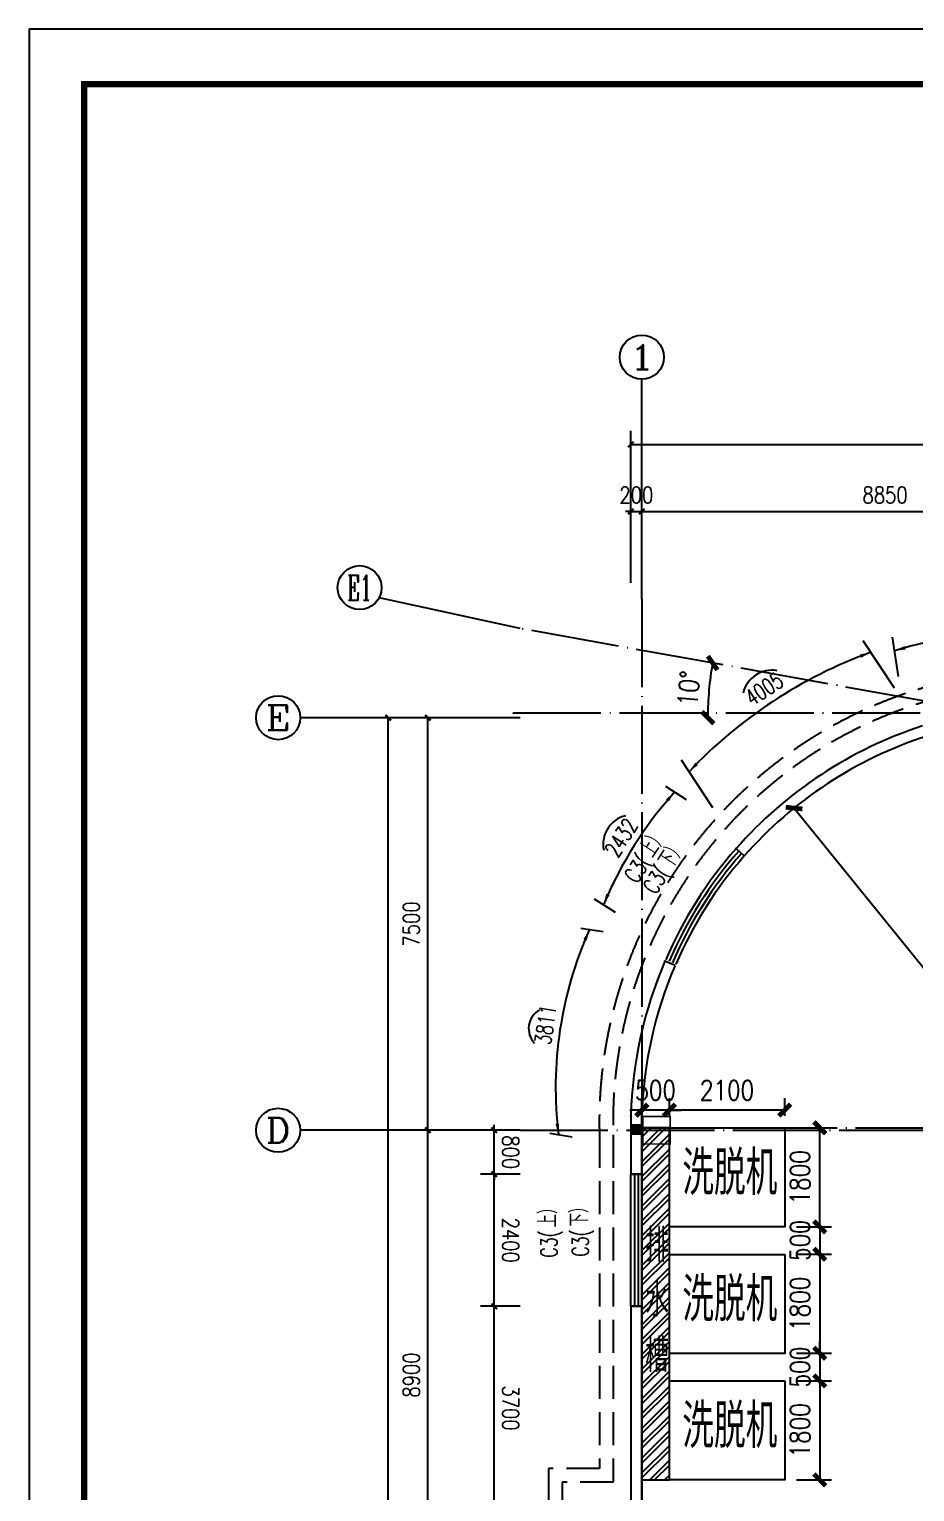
# Model space of a CAD drawing. Header units: millimetres. Extents: x 591771 to 1936534, y -622016 to 355666.
# Drawn here: x 595260 to 611371, y 264110 to 290699 of the extents above; entities that cross this region are included whole.
import ezdxf
from ezdxf.enums import TextEntityAlignment as Align

# ---------------------------------------------------------------- set-up
doc = ezdxf.new("R2010")
doc.units = ezdxf.units.MM
doc.header["$LTSCALE"] = 80
doc.linetypes.add('DASH', pattern=[0.35, 0.25, -0.1])
doc.linetypes.add('DOTE', pattern=[2.42, 2, -0.2, 0.02, -0.2])
for name, color, linetype in [('00_LAYOUT', 7, 'Continuous'), ('\\M+5BDA8-\\M+5B3DF\\M+5B4E7', 3, 'Continuous'), ('\\M+5BDA8-\\M+5B4B0', 4, 'Continuous'), ('\\M+5BDA8-\\M+5C3C5\\M+5B4B0\\M+5B1E0\\M+5BAC5', 7, 'Continuous'), ('\\M+5BDA8-\\M+5C7BD-\\M+5D7A9', 31, 'Continuous'), ('\\M+5BDA8-\\M+5D6E1', 17, 'DOTE'), ('\\M+5BDA8-\\M+5D6E1-\\M+5B1EA\\M+5D7A2', 3, 'Continuous'), ('\\M+5C1A2\\M+5C3E6\\M+5CFDF\\M+5CCF51', 7, 'Continuous'), ('\\M+5C1A2\\M+5C3E6\\M+5CFF4\\M+5CCF53', 252, 'Continuous'), ('\\M+5C5C5\\M+5CBAE', 1, 'Continuous'), ('\\M+5CDBC\\M+5BFF2', 252, 'Continuous'), ('AXIS_TEXT', 7, 'Continuous'), ('PUB_TEXT', 7, 'Continuous')]:
    doc.layers.add(name, color=color, linetype=linetype)
doc.styles.add('A-AXIS-LABEL', font='COMPLEX', dxfattribs={"bigfont": 'GBCBIG'})
doc.styles.add('A-DIM', font='SIMPLEX', dxfattribs={"bigfont": 'GBCBIG'})
doc.styles.add('A-WIN-LABEL', font='SIMPLEX', dxfattribs={"bigfont": 'GBCBIG'})
doc.styles.add('COMPLEX', font='COMPLEX')
doc.styles.add('DIM_FONT', font='SIMPLEX.shx', dxfattribs={"width": 0.8})
doc.styles.add('ROMANS', font='ROMANS.shx', dxfattribs={"width": 0.8, "bigfont": 'hhztxt.shx'})
doc.styles.get("Standard").update_dxf_attribs({"font": 'txt.shx', "height": 100, "bigfont": 'gbcbig.shx'})
doc.dimstyles.new('dim1-150', dxfattribs={"dimscale": 180, "dimtxt": 2, "dimasz": 1.2, "dimexe": 1.2, "dimexo": 1.2, "dimgap": 1, "dimtad": 1, "dimdec": 0, "dimdsep": 46, "dimtxsty": 'ROMANS', "dimblk": 'ARCHTICK', "dimcen": 0, "dimadec": 0, "dimazin": 0, "dimtfac": 0.71, "dimtdec": 0, "dimtix": 1, "dimtmove": 0, "dimatfit": 3, "dimldrblk": 'ARCHTICK', "dimfxl": 0, "dimtolj": 1, "dimtzin": 0, "dimarcsym": 0})
doc.dimstyles.new('DIMN', dxfattribs={"dimtxt": 300, "dimasz": 100, "dimexe": 250, "dimexo": 300, "dimgap": 150, "dimtad": 1, "dimdec": 0, "dimzin": 0, "dimdsep": 46, "dimtxsty": 'DIM_FONT', "dimblk": 'ARCHTICK', "dimcen": 0.09, "dimclrt": 7, "dimazin": 2, "dimtfac": 1, "dimtdec": 0, "dimtix": 1, "dimtmove": 2, "dimatfit": 3, "dimldrblk": 'ARCHTICK', "dimfxl": 0, "dimtolj": 1, "dimtzin": 0, "dimarcsym": 0})

# ---------------------------------------------------------------- blocks, each defined once
blk = doc.blocks.new('_ArchTick')
at = {"color": 0, "linetype": 'ByBlock', "const_width": 0.4}
blk.add_lwpolyline([(-0.5, -0.5), (0.5, 0.5)], dxfattribs=at)
blk = doc.blocks.new('*D20')
at = {"layer": '\\M+5C1A2\\M+5C3E6\\M+5CFDF\\M+5CCF51', "color": 0, "lineweight": -2, "transparency": 16777216}
blk.add_arc((613228, 278183), 5623, 169.8236, 180, dxfattribs=at)
at = {"layer": 'Defpoints', "color": 0, "lineweight": -3, "transparency": 16777216}
for p in [(604190, 279805), (607645, 278847), (604090, 278183), (662318, 278183), (660503, 269697)]:
    blk.add_point(p, dxfattribs=at)
at = {"layer": '\\M+5C1A2\\M+5C3E6\\M+5CFDF\\M+5CCF51', "color": 0, "lineweight": -2, "transparency": 16777216, "xscale": 216, "yscale": 216, "zscale": 216}
for p, rotation in [((607694, 279176), 79.8236399644772), ((607606, 278183), 270)]:
    blk.add_blockref('_ArchTick', p, dxfattribs=dict(at, rotation=rotation))
at = {"layer": '\\M+5C1A2\\M+5C3E6\\M+5CFDF\\M+5CCF51', "color": 0, "lineweight": -2, "transparency": 16777216, "insert": (607261, 278714), "char_height": 360, "attachment_point": 5, "rotation": 84.9118, "style": 'ROMANS'}
blk.add_mtext('\\A1;10%%D', dxfattribs=at)
blk = doc.blocks.new('*D25')
at = {"layer": '\\M+5C1A2\\M+5C3E6\\M+5CFDF\\M+5CCF51', "color": 0, "lineweight": -2, "transparency": 16777216}
blk.add_arc((615506, 277774), 991, 169.8236, 180, dxfattribs=at)
at = {"layer": 'Defpoints', "color": 0, "lineweight": -3, "transparency": 16777216}
for p in [(604190, 279805), (614522, 277891), (613009, 277774), (615506, 277774), (616021, 277774)]:
    blk.add_point(p, dxfattribs=at)
at = {"layer": '\\M+5C1A2\\M+5C3E6\\M+5CFDF\\M+5CCF51', "color": 0, "lineweight": -2, "transparency": 16777216, "xscale": 216, "yscale": 216, "zscale": 216}
for p, rotation in [((614530, 277949), 79.8236399644774), ((614515, 277774), 270)]:
    blk.add_blockref('_ArchTick', p, dxfattribs=dict(at, rotation=rotation))
at = {"layer": '\\M+5C1A2\\M+5C3E6\\M+5CFDF\\M+5CCF51', "color": 0, "lineweight": -2, "transparency": 16777216, "insert": (614152, 277894), "char_height": 360, "attachment_point": 5, "rotation": 84.9118, "style": 'ROMANS'}
blk.add_mtext('\\A1;10%%D', dxfattribs=at)
blk = doc.blocks.new('*D75')
at = {"layer": '\\M+5BDA8-\\M+5B3DF\\M+5B4E7', "color": 0, "lineweight": -2, "transparency": 16777216}
blk.add_line((609175, 276539), (613869, 270745), dxfattribs=at)
at = {"layer": 'Defpoints', "color": 0, "lineweight": -3, "transparency": 16777216}
for p in [(609175, 276539), (613885, 270725)]:
    blk.add_point(p, dxfattribs=at)
at = {"layer": '\\M+5BDA8-\\M+5B3DF\\M+5B4E7', "color": 0, "lineweight": -2, "transparency": 16777216, "xscale": 216, "yscale": 216, "zscale": 216, "rotation": 129.0132431271701}
blk.add_blockref('_ArchTick', (609175, 276539), dxfattribs=at)
at = {"layer": '\\M+5BDA8-\\M+5B3DF\\M+5B4E7', "color": 0, "lineweight": -2, "transparency": 16777216, "insert": (613630, 271612), "char_height": 360, "attachment_point": 5, "rotation": 309.0132, "style": 'ROMANS'}
blk.add_mtext('\\A1;R7482', dxfattribs=at)
blk = doc.blocks.new('*D431')
at = {"layer": '\\M+5BDA8-\\M+5B3DF\\M+5B4E7', "color": 0, "lineweight": -2, "transparency": 16777216}
for p, q in [((604190, 267482), (603470, 267482)), ((603720, 263783), (603720, 267482)), ((604190, 263783), (603470, 263783))]:
    blk.add_line(p, q, dxfattribs=at)
at = {"layer": 'Defpoints', "color": 0, "transparency": 16777216}
for p in [(603720, 267482), (604490, 267482), (604490, 263783)]:
    blk.add_point(p, dxfattribs=at)
at = {"layer": '\\M+5BDA8-\\M+5B3DF\\M+5B4E7', "color": 0, "lineweight": -2, "transparency": 16777216, "xscale": 100, "yscale": 100, "zscale": 100}
for p, rotation in [((603720, 267482), 90.00007918787388), ((603720, 263783), 270.0000791878739)]:
    blk.add_blockref('_ArchTick', p, dxfattribs=dict(at, rotation=rotation))
at = {"layer": '\\M+5BDA8-\\M+5B3DF\\M+5B4E7', "color": 7, "transparency": 16777216, "insert": (604020, 265632), "char_height": 300, "attachment_point": 5, "rotation": 270.0001, "style": 'DIM_FONT'}
blk.add_mtext('\\A1;3700', dxfattribs=at)
blk = doc.blocks.new('*D432')
at = {"layer": '\\M+5BDA8-\\M+5B3DF\\M+5B4E7', "color": 0, "lineweight": -2, "transparency": 16777216}
for p, q in [((604190, 269882), (603470, 269882)), ((603720, 267482), (603720, 269882)), ((604190, 267482), (603470, 267482))]:
    blk.add_line(p, q, dxfattribs=at)
at = {"layer": 'Defpoints', "color": 0, "transparency": 16777216}
for p in [(603720, 269882), (604490, 269882), (604490, 267482)]:
    blk.add_point(p, dxfattribs=at)
at = {"layer": '\\M+5BDA8-\\M+5B3DF\\M+5B4E7', "color": 0, "lineweight": -2, "transparency": 16777216, "xscale": 100, "yscale": 100, "zscale": 100}
for p, rotation in [((603720, 269882), 90.00007918787533), ((603720, 267482), 270.0000791878753)]:
    blk.add_blockref('_ArchTick', p, dxfattribs=dict(at, rotation=rotation))
at = {"layer": '\\M+5BDA8-\\M+5B3DF\\M+5B4E7', "color": 7, "transparency": 16777216, "insert": (604020, 268682), "char_height": 300, "attachment_point": 5, "rotation": 270.0001, "style": 'DIM_FONT'}
blk.add_mtext('\\A1;2400', dxfattribs=at)
blk = doc.blocks.new('*D433')
at = {"layer": '\\M+5BDA8-\\M+5B3DF\\M+5B4E7', "color": 0, "lineweight": -2, "transparency": 16777216}
for p, q in [((604190, 270682), (603470, 270682)), ((603720, 270682), (603720, 270782)), ((603720, 269882), (603720, 270682)), ((604190, 269882), (603470, 269882)), ((603720, 269882), (603720, 269782))]:
    blk.add_line(p, q, dxfattribs=at)
at = {"layer": 'Defpoints', "color": 0, "transparency": 16777216}
for p in [(603720, 270682), (604490, 270682), (604490, 269882)]:
    blk.add_point(p, dxfattribs=at)
at = {"layer": '\\M+5BDA8-\\M+5B3DF\\M+5B4E7', "color": 0, "lineweight": -2, "transparency": 16777216, "xscale": 100, "yscale": 100, "zscale": 100}
for p, rotation in [((603720, 270682), 270.0000791878787), ((603720, 269882), 90.00007918787871)]:
    blk.add_blockref('_ArchTick', p, dxfattribs=dict(at, rotation=rotation))
at = {"layer": '\\M+5BDA8-\\M+5B3DF\\M+5B4E7', "color": 7, "transparency": 16777216, "insert": (604020, 270282), "char_height": 300, "attachment_point": 5, "rotation": 270.0001, "style": 'DIM_FONT'}
blk.add_mtext('\\A1;800', dxfattribs=at)
blk = doc.blocks.new('*D661')
at = {"layer": '\\M+5BDA8-\\M+5B3DF\\M+5B4E7', "color": 0, "lineweight": -2, "transparency": 16777216}
for p, q in [((603047, 278183), (601541, 278183)), ((601791, 243682), (601791, 278183)), ((603047, 243682), (601541, 243682))]:
    blk.add_line(p, q, dxfattribs=at)
at = {"layer": 'Defpoints', "color": 0, "transparency": 16777216}
for p in [(601791, 278183), (603347, 278183), (603347, 243682)]:
    blk.add_point(p, dxfattribs=at)
at = {"layer": '\\M+5BDA8-\\M+5B3DF\\M+5B4E7', "color": 0, "lineweight": -2, "transparency": 16777216, "xscale": 100, "yscale": 100, "zscale": 100}
for p, rotation in [((601791, 278183), 90), ((601791, 243682), 270)]:
    blk.add_blockref('_ArchTick', p, dxfattribs=dict(at, rotation=rotation))
at = {"layer": '\\M+5BDA8-\\M+5B3DF\\M+5B4E7', "color": 7, "transparency": 16777216, "insert": (601491, 260932), "char_height": 300, "attachment_point": 5, "rotation": 90, "style": 'DIM_FONT'}
blk.add_mtext('\\A1;34500', dxfattribs=at)
blk = doc.blocks.new('*D662')
at = {"layer": '\\M+5BDA8-\\M+5B3DF\\M+5B4E7', "color": 0, "lineweight": -2, "transparency": 16777216}
for p, q in [((606206, 280937), (606206, 283400)), ((660707, 280937), (660707, 283400)), ((606206, 283150), (660707, 283150))]:
    blk.add_line(p, q, dxfattribs=at)
at = {"layer": 'Defpoints', "color": 0, "transparency": 16777216}
for p in [(660707, 283150), (606206, 280637), (660707, 280637)]:
    blk.add_point(p, dxfattribs=at)
at = {"layer": '\\M+5BDA8-\\M+5B3DF\\M+5B4E7', "color": 0, "lineweight": -2, "transparency": 16777216, "xscale": 100, "yscale": 100, "zscale": 100, "rotation": 180}
blk.add_blockref('_ArchTick', (606206, 283150), dxfattribs=at)
at = {"layer": '\\M+5BDA8-\\M+5B3DF\\M+5B4E7', "color": 0, "lineweight": -2, "transparency": 16777216, "xscale": 100, "yscale": 100, "zscale": 100}
blk.add_blockref('_ArchTick', (660707, 283150), dxfattribs=at)
at = {"layer": '\\M+5BDA8-\\M+5B3DF\\M+5B4E7', "color": 7, "transparency": 16777216, "insert": (633456, 283450), "char_height": 300, "attachment_point": 5, "style": 'DIM_FONT'}
blk.add_mtext('\\A1;54500', dxfattribs=at)
blk = doc.blocks.new('*D668')
at = {"layer": '\\M+5BDA8-\\M+5B3DF\\M+5B4E7', "color": 0, "lineweight": -2, "transparency": 16777216}
for p, q in [((606206, 280637), (606206, 282181)), ((606406, 280637), (606406, 282181)), ((606206, 281931), (606106, 281931)), ((606206, 281931), (606406, 281931)), ((606406, 281931), (606506, 281931))]:
    blk.add_line(p, q, dxfattribs=at)
at = {"layer": 'Defpoints', "color": 0, "transparency": 16777216}
for p in [(606406, 281931), (606206, 280337), (606406, 280337)]:
    blk.add_point(p, dxfattribs=at)
at = {"layer": '\\M+5BDA8-\\M+5B3DF\\M+5B4E7', "color": 0, "lineweight": -2, "transparency": 16777216, "xscale": 100, "yscale": 100, "zscale": 100}
for p, rotation in [((606206, 281931), 9.127697389921252e-05), ((606406, 281931), 180.0000912769738)]:
    blk.add_blockref('_ArchTick', p, dxfattribs=dict(at, rotation=rotation))
at = {"layer": '\\M+5BDA8-\\M+5B3DF\\M+5B4E7', "color": 7, "transparency": 16777216, "insert": (606306, 282231), "char_height": 300, "attachment_point": 5, "rotation": 0.0001, "style": 'DIM_FONT'}
blk.add_mtext('\\A1;200', dxfattribs=at)
blk = doc.blocks.new('*D678')
at = {"layer": '\\M+5BDA8-\\M+5B3DF\\M+5B4E7', "color": 0, "lineweight": -2, "transparency": 16777216}
for p, q in [((602512, 270682), (602262, 270682)), ((602512, 261783), (602512, 270682)), ((602512, 261783), (602262, 261783))]:
    blk.add_line(p, q, dxfattribs=at)
at = {"layer": 'Defpoints', "color": 0, "transparency": 16777216}
for p in [(602512, 270682), (602812, 270682), (602812, 261783)]:
    blk.add_point(p, dxfattribs=at)
at = {"layer": '\\M+5BDA8-\\M+5B3DF\\M+5B4E7', "color": 0, "lineweight": -2, "transparency": 16777216, "xscale": 100, "yscale": 100, "zscale": 100}
for p, rotation in [((602512, 270682), 90), ((602512, 261783), 270)]:
    blk.add_blockref('_ArchTick', p, dxfattribs=dict(at, rotation=rotation))
at = {"layer": '\\M+5BDA8-\\M+5B3DF\\M+5B4E7', "color": 7, "transparency": 16777216, "insert": (602212, 266232), "char_height": 300, "attachment_point": 5, "rotation": 90, "style": 'DIM_FONT'}
blk.add_mtext('\\A1;8900', dxfattribs=at)
blk = doc.blocks.new('*D679')
at = {"layer": '\\M+5BDA8-\\M+5B3DF\\M+5B4E7', "color": 0, "lineweight": -2, "transparency": 16777216}
for p, q in [((602512, 278183), (602262, 278183)), ((602512, 270682), (602512, 278183)), ((602512, 270682), (602262, 270682))]:
    blk.add_line(p, q, dxfattribs=at)
at = {"layer": 'Defpoints', "color": 0, "transparency": 16777216}
for p in [(602512, 278183), (602812, 278183), (602812, 270682)]:
    blk.add_point(p, dxfattribs=at)
at = {"layer": '\\M+5BDA8-\\M+5B3DF\\M+5B4E7', "color": 0, "lineweight": -2, "transparency": 16777216, "xscale": 100, "yscale": 100, "zscale": 100}
for p, rotation in [((602512, 278183), 90), ((602512, 270682), 270)]:
    blk.add_blockref('_ArchTick', p, dxfattribs=dict(at, rotation=rotation))
at = {"layer": '\\M+5BDA8-\\M+5B3DF\\M+5B4E7', "color": 7, "transparency": 16777216, "insert": (602212, 274432), "char_height": 300, "attachment_point": 5, "rotation": 90, "style": 'DIM_FONT'}
blk.add_mtext('\\A1;7500', dxfattribs=at)
blk = doc.blocks.new('*D686')
at = {"layer": '\\M+5BDA8-\\M+5B3DF\\M+5B4E7', "color": 0, "lineweight": -2, "transparency": 16777216}
for p, q in [((606406, 280637), (606406, 282181)), ((615256, 280637), (615256, 282181)), ((606406, 281931), (615256, 281931))]:
    blk.add_line(p, q, dxfattribs=at)
at = {"layer": 'Defpoints', "color": 0, "transparency": 16777216}
for p in [(615256, 281931), (606406, 280337), (615256, 280337)]:
    blk.add_point(p, dxfattribs=at)
at = {"layer": '\\M+5BDA8-\\M+5B3DF\\M+5B4E7', "color": 0, "lineweight": -2, "transparency": 16777216, "xscale": 100, "yscale": 100, "zscale": 100, "rotation": 180}
blk.add_blockref('_ArchTick', (606406, 281931), dxfattribs=at)
at = {"layer": '\\M+5BDA8-\\M+5B3DF\\M+5B4E7', "color": 0, "lineweight": -2, "transparency": 16777216, "xscale": 100, "yscale": 100, "zscale": 100}
blk.add_blockref('_ArchTick', (615256, 281931), dxfattribs=at)
at = {"layer": '\\M+5BDA8-\\M+5B3DF\\M+5B4E7', "color": 7, "transparency": 16777216, "insert": (610831, 282231), "char_height": 300, "attachment_point": 5, "style": 'DIM_FONT'}
blk.add_mtext('\\A1;8850', dxfattribs=at)
blk = doc.blocks.new('_AXISO')
blk.add_circle((0, 0), 0.5)
at = {"layer": 'AXIS_TEXT', "style": 'COMPLEX'}
blk.add_attdef('A', text='', height=0.56, dxfattribs=at).set_placement((-0.25, -0.28), (0.25, -0.28), align=Align.FIT)
blk = doc.blocks.new('\\M+5B6FE\\M+5CEAC\\M+5B4B0\\M+5BFE2$\\M+5CFB5\\M+5CDB3\\M+5CDBC\\M+5BFE2$00000001')
at = {"color": 0}
for points in [[(-0.5, 0.5), (-0.5, -0.5)], [(-0.5, 0.5), (0.5, 0.5)], [(0.5, -0.5), (0.5, 0.5)], [(0.5, 0.167), (-0.5, 0.167)], [(0.5, -0.167), (-0.5, -0.167)], [(-0.5, -0.5), (0.5, -0.5)]]:
    blk.add_lwpolyline(points, dxfattribs=at)
blk = doc.blocks.new('*D1097')
at = {"layer": '00_LAYOUT', "color": 0, "lineweight": -2, "transparency": 16777216}
for p, q in [((606406, 270943), (606406, 271264)), ((606906, 270943), (606906, 271264)), ((606406, 271048), (606190, 271048)), ((606906, 271048), (606406, 271048)), ((606906, 271048), (607122, 271048))]:
    blk.add_line(p, q, dxfattribs=at)
at = {"layer": 'Defpoints', "color": 0, "transparency": 16777216}
for p in [(606406, 271048), (606406, 270727), (606906, 270727)]:
    blk.add_point(p, dxfattribs=at)
at = {"layer": '00_LAYOUT', "color": 0, "lineweight": -2, "transparency": 16777216, "xscale": 216, "yscale": 216, "zscale": 216}
blk.add_blockref('_ArchTick', (606406, 271048), dxfattribs=at)
at = {"layer": '00_LAYOUT', "color": 0, "lineweight": -2, "transparency": 16777216, "xscale": 216, "yscale": 216, "zscale": 216, "rotation": 180}
blk.add_blockref('_ArchTick', (606906, 271048), dxfattribs=at)
at = {"layer": '00_LAYOUT', "color": 0, "transparency": 16777216, "insert": (606656, 271408), "char_height": 360, "attachment_point": 5, "style": 'ROMANS'}
blk.add_mtext('\\A1;500', dxfattribs=at)
blk = doc.blocks.new('*D1098')
at = {"layer": '00_LAYOUT', "color": 0, "lineweight": -2, "transparency": 16777216}
for p, q in [((606906, 270941), (606906, 271264)), ((609006, 270943), (609006, 271264)), ((609006, 271048), (606906, 271048))]:
    blk.add_line(p, q, dxfattribs=at)
at = {"layer": 'Defpoints', "color": 0, "transparency": 16777216}
for p in [(606906, 271048), (606906, 270725), (609006, 270727)]:
    blk.add_point(p, dxfattribs=at)
at = {"layer": '00_LAYOUT', "color": 0, "lineweight": -2, "transparency": 16777216, "xscale": 216, "yscale": 216, "zscale": 216, "rotation": 180}
blk.add_blockref('_ArchTick', (606906, 271048), dxfattribs=at)
at = {"layer": '00_LAYOUT', "color": 0, "lineweight": -2, "transparency": 16777216, "xscale": 216, "yscale": 216, "zscale": 216}
blk.add_blockref('_ArchTick', (609006, 271048), dxfattribs=at)
at = {"layer": '00_LAYOUT', "color": 0, "transparency": 16777216, "insert": (607956, 271408), "char_height": 360, "attachment_point": 5, "style": 'ROMANS'}
blk.add_mtext('\\A1;2100', dxfattribs=at)
blk = doc.blocks.new('*D1099')
at = {"layer": '00_LAYOUT', "color": 0, "lineweight": -2, "transparency": 16777216}
for p, q in [((609222, 270727), (609859, 270727)), ((609643, 268927), (609643, 270727)), ((609222, 268927), (609859, 268927))]:
    blk.add_line(p, q, dxfattribs=at)
at = {"layer": 'Defpoints', "color": 0, "transparency": 16777216}
for p in [(609006, 270727), (609643, 270727), (609006, 268927)]:
    blk.add_point(p, dxfattribs=at)
at = {"layer": '00_LAYOUT', "color": 0, "lineweight": -2, "transparency": 16777216, "xscale": 216, "yscale": 216, "zscale": 216}
for p, rotation in [((609643, 270727), 90), ((609643, 268927), 270)]:
    blk.add_blockref('_ArchTick', p, dxfattribs=dict(at, rotation=rotation))
at = {"layer": '00_LAYOUT', "color": 0, "transparency": 16777216, "insert": (609283, 269827), "char_height": 360, "attachment_point": 5, "rotation": 90, "style": 'ROMANS'}
blk.add_mtext('\\A1;1800', dxfattribs=at)
blk = doc.blocks.new('*D1100')
at = {"layer": '00_LAYOUT', "color": 0, "lineweight": -2, "transparency": 16777216}
for p, q in [((609643, 268927), (609643, 269143)), ((609222, 268927), (609859, 268927)), ((609643, 268927), (609643, 268427)), ((609222, 268427), (609859, 268427)), ((609643, 268427), (609643, 268211))]:
    blk.add_line(p, q, dxfattribs=at)
at = {"layer": 'Defpoints', "color": 0, "transparency": 16777216}
for p in [(609006, 268927), (609006, 268427), (609643, 268427)]:
    blk.add_point(p, dxfattribs=at)
at = {"layer": '00_LAYOUT', "color": 0, "lineweight": -2, "transparency": 16777216, "xscale": 216, "yscale": 216, "zscale": 216}
for p, rotation in [((609643, 268927), 270), ((609643, 268427), 90)]:
    blk.add_blockref('_ArchTick', p, dxfattribs=dict(at, rotation=rotation))
at = {"layer": '00_LAYOUT', "color": 0, "transparency": 16777216, "insert": (609283, 268677), "char_height": 360, "attachment_point": 5, "rotation": 90, "style": 'ROMANS'}
blk.add_mtext('\\A1;500', dxfattribs=at)
blk = doc.blocks.new('*D1101')
at = {"layer": '00_LAYOUT', "color": 0, "lineweight": -2, "transparency": 16777216}
for p, q in [((609222, 268427), (609859, 268427)), ((609643, 268427), (609643, 266627)), ((609222, 266627), (609859, 266627))]:
    blk.add_line(p, q, dxfattribs=at)
at = {"layer": 'Defpoints', "color": 0, "transparency": 16777216}
for p in [(609006, 268427), (609006, 266627), (609643, 266627)]:
    blk.add_point(p, dxfattribs=at)
at = {"layer": '00_LAYOUT', "color": 0, "lineweight": -2, "transparency": 16777216, "xscale": 216, "yscale": 216, "zscale": 216}
for p, rotation in [((609643, 268427), 90), ((609643, 266627), 270)]:
    blk.add_blockref('_ArchTick', p, dxfattribs=dict(at, rotation=rotation))
at = {"layer": '00_LAYOUT', "color": 0, "transparency": 16777216, "insert": (609283, 267527), "char_height": 360, "attachment_point": 5, "rotation": 90, "style": 'ROMANS'}
blk.add_mtext('\\A1;1800', dxfattribs=at)
blk = doc.blocks.new('*D1102')
at = {"layer": '00_LAYOUT', "color": 0, "lineweight": -2, "transparency": 16777216}
for p, q in [((609643, 266627), (609643, 266843)), ((609222, 266627), (609859, 266627)), ((609643, 266627), (609643, 266127)), ((609222, 266127), (609859, 266127)), ((609643, 266127), (609643, 265911))]:
    blk.add_line(p, q, dxfattribs=at)
at = {"layer": 'Defpoints', "color": 0, "transparency": 16777216}
for p in [(609006, 266627), (609006, 266127), (609643, 266127)]:
    blk.add_point(p, dxfattribs=at)
at = {"layer": '00_LAYOUT', "color": 0, "lineweight": -2, "transparency": 16777216, "xscale": 216, "yscale": 216, "zscale": 216}
for p, rotation in [((609643, 266627), 270), ((609643, 266127), 90)]:
    blk.add_blockref('_ArchTick', p, dxfattribs=dict(at, rotation=rotation))
at = {"layer": '00_LAYOUT', "color": 0, "transparency": 16777216, "insert": (609283, 266377), "char_height": 360, "attachment_point": 5, "rotation": 90, "style": 'ROMANS'}
blk.add_mtext('\\A1;500', dxfattribs=at)
blk = doc.blocks.new('*D1103')
at = {"layer": '00_LAYOUT', "color": 0, "lineweight": -2, "transparency": 16777216}
for p, q in [((609222, 266127), (609859, 266127)), ((609643, 266127), (609643, 264327)), ((609222, 264327), (609859, 264327))]:
    blk.add_line(p, q, dxfattribs=at)
at = {"layer": 'Defpoints', "color": 0, "transparency": 16777216}
for p in [(609006, 266127), (609006, 264327), (609643, 264327)]:
    blk.add_point(p, dxfattribs=at)
at = {"layer": '00_LAYOUT', "color": 0, "lineweight": -2, "transparency": 16777216, "xscale": 216, "yscale": 216, "zscale": 216}
for p, rotation in [((609643, 266127), 90), ((609643, 264327), 270)]:
    blk.add_blockref('_ArchTick', p, dxfattribs=dict(at, rotation=rotation))
at = {"layer": '00_LAYOUT', "color": 0, "transparency": 16777216, "insert": (609283, 265227), "char_height": 360, "attachment_point": 5, "rotation": 90, "style": 'ROMANS'}
blk.add_mtext('\\A1;1800', dxfattribs=at)

msp = doc.modelspace()

# ---------------------------------------------------------------- hatches: boundary and pattern name
at = {"layer": '00_LAYOUT'}
h = msp.add_hatch(dxfattribs=at)
h.set_pattern_fill('ANSI32', color=8, scale=20)
h.set_pattern_definition([(45, (-1910.54, 1786.34), (-134.70384, 134.70384), []), (45, (-1820.74, 1786.34), (-134.70384, 134.70384), [])])
h.paths.add_polyline_path([(606906.1, 270726.5), (606406.1, 270726.5), (606406.1, 264326.5), (606906.1, 264326.5)])
h.paths.add_polyline_path([(606317, 266113.1), (607007.4, 266113.1), (607007.4, 268995.5), (606317, 268995.5)], flags=9)
at = {"layer": '\\M+5C1A2\\M+5C3E6\\M+5CFF4\\M+5CCF53'}
msp.add_hatch(color=256, dxfattribs=at).paths.add_polyline_path([(606206.1, 270597.7), (606406.1, 270597.7), (606406.1, 270797.7), (606206.1, 270797.7)])

# ---------------------------------------------------------------- linework, layer by layer
at = {"layer": '00_LAYOUT'}
for points in [[(606906.1, 270726.5), (606406.1, 270726.5), (606406.1, 264326.5), (606906.1, 264326.5)], [(609006.1, 270726.5), (609006.1, 268926.5), (606906.1, 268926.5), (606906.1, 270726.5)], [(609006.1, 268426.5), (609006.1, 266626.5), (606906.1, 266626.5), (606906.1, 268426.5)], [(609006.1, 266126.5), (609006.1, 264326.5), (606906.1, 264326.5), (606906.1, 266126.5)]]:
    msp.add_lwpolyline(points, close=True, dxfattribs=at)
at = {"layer": '\\M+5BDA8-\\M+5B3DF\\M+5B4E7'}
for p, q in [((604189.6, 279805), (601627.2, 280359.9)), ((611001.9, 278716.6), (610434.1, 279580.9)), ((611076.2, 278932.2), (610964.7, 279644.6)), ((607694.7, 276544.2), (607127, 277408.5)), ((606833.4, 276936.6), (607213.8, 276696.2)), ((605539.7, 274889.7), (605920.1, 274649.3)), ((605293.7, 274354.9), (605701.2, 274293.2)), ((604728.9, 270627.3), (605136.4, 270565.5))]:
    msp.add_line(p, q, dxfattribs=at)
for points in [[(611195.2, 279454.2, 66, 0, 0), (611003.4, 279397.6, 0, 0, 0)], [(610571.4, 279372, 0, 66, 0), (610384.2, 279301.5, 66, 0, 0)], [(607403.2, 277343.4, 66, 0, 0), (607264.2, 277199.5, 0, 0, 0)], [(607002.5, 276829.8, 0, 66, 0), (606870.7, 276679.3, 66, 0, 0)], [(605788.1, 274966.4, 66, 0, 0), (605708.7, 274782.8, 0, 0, 0)], [(605454, 274330.6, 0, 66, 0), (605374.5, 274147.1, 66, 0, 0)], [(604867.7, 270801.8, 66, 0, 0), (604889.2, 270603, 0, 0, 0)]]:
    msp.add_lwpolyline(points, format="xyseb", dxfattribs=at)
for centre, radius, start, end in [((613493.1, 271320.7), 8451.9, 90.65949, 107.13171), ((613493.1, 271320.7), 8565, 109.94491, 136.65572), ((612338.8, 272024.6), 7180.9, 137.9981, 157.41198), ((611843.8, 271455.9), 7006.7, 155.77787, 186.9921)]:
    msp.add_arc(centre, radius, start, end, dxfattribs=at)
at = {"layer": '\\M+5BDA8-\\M+5B3DF\\M+5B4E7', "color": 7}
for centre, radius, start, end in [((608769.8, 278511.1), 534.5, 79.4974, 167.10324), ((606236.6, 275881.5), 534.5, 103.90212, 191.50796), ((604732.8, 272533.3), 387.1, 119.38754, 223.38242)]:
    msp.add_arc(centre, radius, start, end, dxfattribs=at)
at = {"layer": '\\M+5BDA8-\\M+5B3DF\\M+5B4E7'}
for p in [(608119.1, 275801.9), (606825.3, 273754.9), (606206.1, 270948.9)]:
    msp.add_point(p, dxfattribs=at)
at = {"layer": '\\M+5BDA8-\\M+5B4B0'}
for radius in [7586.1, 7586.1, 7519.4, 7519.4, 7452.8, 7452.8, 7386.1, 7386.1]:
    msp.add_arc((613812.6, 270788.6), radius, 138.63551, 156.77457, dxfattribs=at)
at = {"layer": '\\M+5BDA8-\\M+5C7BD-\\M+5D7A9'}
for p, q in [((608119.1, 275801.9), (608269.2, 275669.7)), ((607009.1, 273676.1), (606825.3, 273754.9)), ((606206.1, 270948.9), (606206.1, 269882.4)), ((606406.1, 269882.4), (606406.1, 270946)), ((606206.1, 269882.4), (606406.1, 269882.4)), ((606206.1, 267482.4), (606206.1, 269882.4)), ((606206.1, 269882.4), (606406.1, 269882.4)), ((606406.1, 269882.4), (606406.1, 267482.4)), ((606406.1, 267482.4), (606206.1, 267482.4)), ((606206.1, 267482.4), (606206.1, 263782.5)), ((606406.1, 267482.4), (606206.1, 267482.4)), ((606406.1, 263782.5), (606406.1, 267482.4))]:
    msp.add_line(p, q, dxfattribs=at)
for radius, start, end in [(7680.9, 107.96512, 138.63551), (7480.9, 107.96512, 138.63551), (7680.9, 156.77457, 178.33678), (7480.9, 156.77457, 178.31469)]:
    msp.add_arc((613883.7, 270726), radius, start, end, dxfattribs=at)
at = {"layer": '\\M+5BDA8-\\M+5D6E1', "ltscale": 10}
for p, q in [((606406.1, 280337), (606406.1, 242464.8)), ((615506, 277773.7), (604189.6, 279805)), ((604060.4, 278272.7), (662288.7, 278272.7)), ((604189.6, 270682.4), (662117.9, 270682.4)), ((606423.5, 270725.2), (615785.9, 270725.2))]:
    msp.add_line(p, q, dxfattribs=at)
at = {"layer": '\\M+5BDA8-\\M+5D6E1-\\M+5B1EA\\M+5D7A2'}
for p, q in [((606406.1, 280337), (606406.1, 284337)), ((604189.6, 278182.5), (600189.6, 278182.5)), ((604189.6, 270682.4), (600189.6, 270682.4))]:
    msp.add_line(p, q, dxfattribs=at)
msp.add_circle((601270.5, 280547.1), 400, dxfattribs=at)
at = {"layer": '\\M+5C1A2\\M+5C3E6\\M+5CFDF\\M+5CCF51'}
msp.add_line((606290.4, 270782.4), (606290.4, 270782.4), dxfattribs=at)
at = {"layer": '\\M+5C1A2\\M+5C3E6\\M+5CFF4\\M+5CCF53', "const_width": 30}
msp.add_lwpolyline([(606423.5, 270932.4), (606923.5, 270932.4), (606923.5, 270432.4), (606423.5, 270432.4), (606423.5, 270932.4)], dxfattribs=at)
at = {"layer": '\\M+5C5C5\\M+5CBAE', "linetype": 'DASH', "ltscale": 30}
for p, q in [((605634.9, 270597.1), (605634.9, 264532.5)), ((605884.9, 270597.1), (605884.9, 264282.5)), ((604706.1, 264532.5), (604706.1, 261532.5)), ((605634.9, 264532.5), (604706.1, 264532.5)), ((605884.9, 264282.5), (604956.1, 264282.5)), ((604956.1, 264282.5), (604956.1, 261782.5))]:
    msp.add_line(p, q, dxfattribs=at)
for radius in [8232.1, 7982.1]:
    msp.add_arc((613863.6, 270830.9), radius, 79.6431, 181.67825, dxfattribs=at)
at = {"layer": '\\M+5CDBC\\M+5BFF2', "color": 2}
msp.add_lwpolyline([(595259.9, 231298.7), (679359.9, 231298.7), (679359.9, 290698.7), (595259.9, 290698.7)], close=True, dxfattribs=at)
at = {"layer": '\\M+5CDBC\\M+5BFF2', "color": 2, "const_width": 112.5}
msp.add_lwpolyline([(596260, 232298.7), (678359.9, 232298.7), (678359.9, 289698.7), (596260, 289698.7)], close=True, dxfattribs=at)

# ---------------------------------------------------------------- block references
at = {"layer": '\\M+5BDA8-\\M+5B4B0', "xscale": 2400, "yscale": 200, "zscale": 200, "rotation": 90.00014387322041}
msp.add_blockref('\\M+5B6FE\\M+5CEAC\\M+5B4B0\\M+5BFE2$\\M+5CFB5\\M+5CDB3\\M+5CDBC\\M+5BFE2$00000001', (606306.1, 268682.4), dxfattribs=at)
msp.add_blockref('\\M+5B6FE\\M+5CEAC\\M+5B4B0\\M+5BFE2$\\M+5CFB5\\M+5CDB3\\M+5CDBC\\M+5BFE2$00000001', (606306.1, 268682.4), dxfattribs=at)
at = {"layer": '\\M+5BDA8-\\M+5D6E1-\\M+5B1EA\\M+5D7A2'}
ref = msp.add_blockref('_AXISO', (606406.1, 284737), dxfattribs=dict(at, xscale=800, yscale=800, zscale=800))
ref.add_attrib('A', '1', dxfattribs={"layer": 'AXIS_TEXT', "height": 452.5, "style": 'A-AXIS-LABEL', "width": 2.333333}).set_placement((606179.8, 284510.7), (606632.3, 284510.7), align=Align.FIT)
ref = msp.add_blockref('_AXISO', (599789.6, 278182.5), dxfattribs=dict(at, xscale=800, yscale=800, zscale=800))
ref.add_attrib('A', 'E', dxfattribs={"layer": 'AXIS_TEXT', "height": 452.5, "style": 'A-AXIS-LABEL', "width": 1.3125}).set_placement((599563.3, 277956.2), (600015.9, 277956.2), align=Align.FIT)
ref = msp.add_blockref('_AXISO', (599789.6, 270682.4), dxfattribs=dict(at, xscale=800, yscale=800, zscale=800))
ref.add_attrib('A', 'D', dxfattribs={"layer": 'AXIS_TEXT', "height": 452.5, "style": 'A-AXIS-LABEL', "width": 1.235294}).set_placement((599563.3, 270456.2), (600015.9, 270456.2), align=Align.FIT)

# ---------------------------------------------------------------- texts
at = {"layer": '00_LAYOUT', "attachment_point": 1}
for s, width, insert, char_height in [('\\M+5CFB4\\M+5CDD1\\M+5BBFA', 1947.918, (607142.3, 270305.4), 800), ('\\M+5C5C5\\M+5CBAE\\M+5B2DB', 575.866, (606467, 268889.6), 600), ('\\M+5CFB4\\M+5CDD1\\M+5BBFA', 1947.918, (607142.3, 268005.4), 800), ('\\M+5CFB4\\M+5CDD1\\M+5BBFA', 1947.918, (607142.3, 265705.4), 800)]:
    msp.add_mtext_dynamic_manual_height_columns(s, width=width, gutter_width=500, heights=[0], dxfattribs=dict(at, insert=insert, char_height=char_height))
at = {"layer": '\\M+5BDA8-\\M+5B3DF\\M+5B4E7', "color": 7, "style": 'A-DIM', "width": 0.705882}
for s, rotation, p in [('4005', 33.30032, (608412.1, 278381.7)), ('2432', 57.70504, (605964.3, 275615.9)), ('3811', 81.38498, (604745.7, 272222.9))]:
    msp.add_text(s, height=297.5, rotation=rotation, dxfattribs=at).set_placement(p)
at = {"layer": '\\M+5BDA8-\\M+5C3C5\\M+5B4B0\\M+5B1E0\\M+5BAC5', "style": 'A-WIN-LABEL'}
for s, rotation, p in [('上）', 56.85597, (606616.7, 275611.3)), ('下）', 56.75657, (606957.8, 275408.2)), ('上）', 90.00014, (604864.5, 268916.1)), ('下）', 90.00014, (605434.6, 268933.3))]:
    msp.add_text(s, height=337.59, rotation=rotation, dxfattribs=at).set_placement(p)
at = {"layer": '\\M+5BDA8-\\M+5C3C5\\M+5B4B0\\M+5B1E0\\M+5BAC5', "style": 'A-WIN-LABEL', "width": 0.705882}
for rotation, p in [(56.85597, (606316, 275150.8)), (56.75657, (606656.3, 274948.2)), (90.00014, (604864.5, 268366.1)), (90.00014, (605434.6, 268383.3))]:
    msp.add_text('C3(', height=297.5, rotation=rotation, dxfattribs=at).set_placement(p)
at = {"layer": 'PUB_TEXT', "style": 'A-AXIS-LABEL', "width": 0.7}
msp.add_text('E1', height=452.55, dxfattribs=at).set_placement((601044.2, 280320.8), (601496.8, 280320.8), align=Align.FIT)

# ---------------------------------------------------------------- dimensions: what is measured, and where the dimension line sits
at = {"layer": '00_LAYOUT'}
for base, p1, p2, picture, middle in [((606406.1, 271048.5), (606906.1, 270726.5), (606406.1, 270726.5), '*D1097', (606656.1, 271408.5)), ((606906.1, 271048.5), (609006.1, 270726.5), (606906.1, 270725.2), '*D1098', (607956.1, 271408.5))]:
    dim = msp.add_linear_dim(base=base, p1=p1, p2=p2, dimstyle='dim1-150', dxfattribs=at)
    dim.commit()
    dim.dimension.update_dxf_attribs({"geometry": picture, "text_midpoint": middle})
for base, p1, p2, picture, middle in [((609642.8, 270726.5), (609006.1, 268926.5), (609006.1, 270726.5), '*D1099', (609282.8, 269826.5)), ((609642.8, 268426.5), (609006.1, 268926.5), (609006.1, 268426.5), '*D1100', (609282.8, 268676.5)), ((609642.8, 266626.5), (609006.1, 268426.5), (609006.1, 266626.5), '*D1101', (609282.8, 267526.5)), ((609642.8, 266126.5), (609006.1, 266626.5), (609006.1, 266126.5), '*D1102', (609282.8, 266376.5)), ((609642.8, 264326.5), (609006.1, 266126.5), (609006.1, 264326.5), '*D1103', (609282.8, 265226.5))]:
    dim = msp.add_linear_dim(base=base, p1=p1, p2=p2, angle=90, dimstyle='dim1-150', dxfattribs=at)
    dim.commit()
    dim.dimension.update_dxf_attribs({"geometry": picture, "text_midpoint": middle})
at = {"layer": '\\M+5BDA8-\\M+5B3DF\\M+5B4E7'}
for p1, p2, distance, picture, middle in [((606206.1, 280637), (660706.5, 280637), 2513.4, '*D662', (633456.3, 283450.4)), ((606206.1, 280337), (606406.1, 280337), 1594, '*D668', (606306.1, 282231)), ((606406.1, 280337), (615256, 280337), 1594, '*D686', (610831, 282231)), ((603347.1, 243682.5), (603347.1, 278182.5), 1556.1, '*D661', (601491, 260932.5)), ((602812.3, 270682.4), (602812.3, 278182.5), 300, '*D679', (602212.3, 274432.5)), ((602812.3, 261782.5), (602812.3, 270682.4), 300, '*D678', (602212.3, 266232.5)), ((604489.6, 269882.4), (604489.6, 270682.4), 770, '*D433', (604019.6, 270282.4)), ((604489.6, 267482.4), (604489.6, 269882.4), 770, '*D432', (604019.6, 268682.4)), ((604489.6, 263782.5), (604489.6, 267482.4), 770, '*D431', (604019.6, 265632.5))]:
    dim = msp.add_aligned_dim(p1=p1, p2=p2, distance=distance, dimstyle='DIMN', dxfattribs=at)
    dim.commit()
    dim.dimension.update_dxf_attribs({"geometry": picture, "text_midpoint": middle})
dim = msp.add_radius_dim(center=(613885.1, 270725.2), mpoint=(609175, 276538.9), dimstyle='dim1-150', dxfattribs=at)
dim.commit()
dim.dimension.update_dxf_attribs({"geometry": '*D75', "text_midpoint": (613350.2, 271385.4), "dimtype": 132})
at = {"layer": '\\M+5C1A2\\M+5C3E6\\M+5CFDF\\M+5CCF51'}
for base, line1, line2, picture, middle in [((607644.9, 278846.7), ((660503.1, 269696.6), (604189.6, 279805)), ((604089.6, 278182.5), (662317.9, 278182.5)), '*D20', (607260.6, 278713.9)), ((614521.7, 277890.8), ((615506, 277773.7), (604189.6, 279805)), ((616020.6, 277773.7), (613009, 277773.7)), '*D25', (614151.6, 277894.3))]:
    dim = msp.add_angular_dim_2l(base=base, line1=line1, line2=line2, dimstyle='dim1-150', override={"dimazin": 2}, dxfattribs=at)
    dim.commit()
    dim.dimension.update_dxf_attribs({"geometry": picture, "text_midpoint": middle})

doc.saveas('drawing.dxf')
